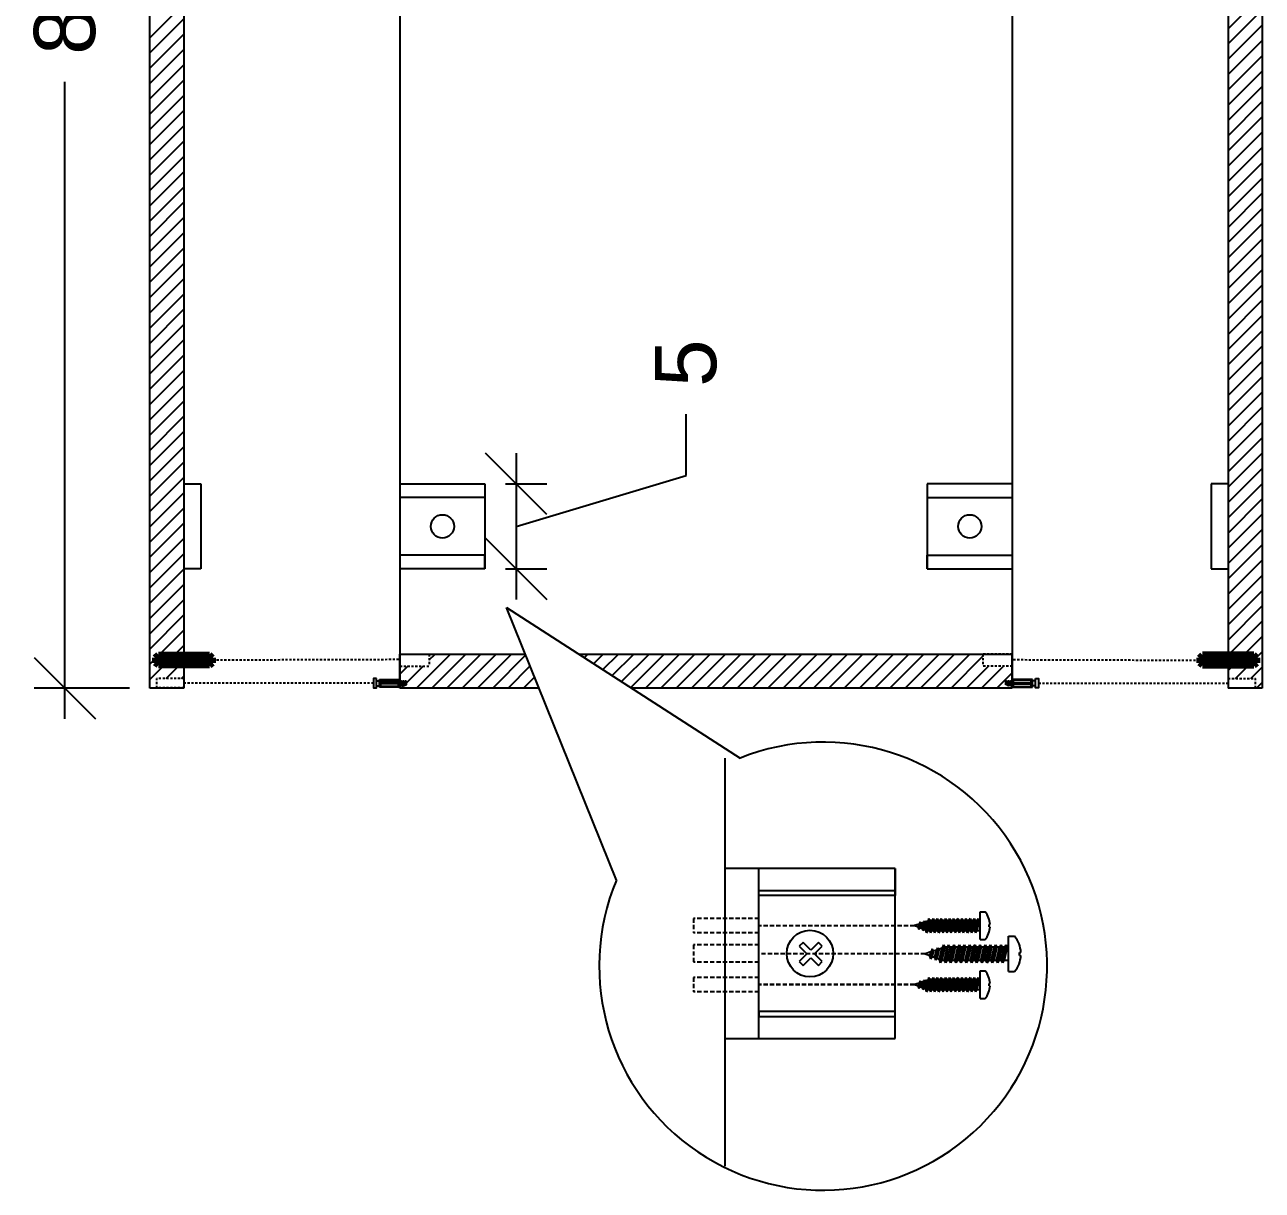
# Model space of a CAD drawing. Header units: millimetres. Extents: x 119 to 532, y 2363 to 2647.
# Drawn here: x 321.3 to 394, y 2503.1 to 2571.6 of the extents above; entities that cross this region are included whole.
import ezdxf

# ---------------------------------------------------------------- set-up
doc = ezdxf.new("R2010")
doc.units = ezdxf.units.MM
doc.linetypes.add('HIDDEN', pattern=[0.375, 0.25, -0.125])
doc.linetypes.add('HIDDEN2', pattern=[0.1875, 0.125, -0.0625])
for name, color, linetype in [('ARREDI', 1, 'Continuous'), ('CAMPITURE', 4, 'Continuous'), ('DETTAGLI', 9, 'Continuous'), ('QUOTE', 3, 'Continuous'), ('TRATTEGGIO', 5, 'HIDDEN'), ('VITI E CERNIERE', 8, 'Continuous')]:
    doc.layers.add(name, color=color, linetype=linetype)
doc.styles.add('ARIAL', font='arial.ttf')
doc.dimstyles.new('TICK_36', dxfattribs={"dimtxt": 3.6, "dimasz": 3.6, "dimexe": 1.8, "dimexo": 1.2, "dimgap": 1.8, "dimtad": 0, "dimdec": 0, "dimzin": 0, "dimdsep": 46, "dimtxsty": 'ARIAL', "dimblk": 'OBLIQUE', "dimcen": 1.8, "dimdle": 1.8, "dimclrd": 256, "dimclrt": 256, "dimadec": 0, "dimazin": 0, "dimtfac": 1, "dimtdec": 0, "dimtmove": 1, "dimatfit": 3, "dimldrblk": 'OPEN90', "dimfxl": 1, "dimtfill": 1, "dimtolj": 1, "dimtzin": 0, "dimarcsym": 0})

# ---------------------------------------------------------------- blocks, each defined once
blk = doc.blocks.new('_Oblique')
at = {"color": 0, "linetype": 'ByBlock', "lineweight": -2}
blk.add_line((-0.5, -0.5), (0.5, 0.5), dxfattribs=at)
blk = doc.blocks.new('*D17')
at = {"layer": 'Defpoints', "color": 0, "transparency": 16777216}
for p in [(348.337, 2544.605), (348.337, 2539.605), (350.166, 2539.605)]:
    blk.add_point(p, dxfattribs=at)
at = {"layer": 'QUOTE', "lineweight": -2, "transparency": 16777216}
for p, q in [((360.158, 2545.103), (360.158, 2548.703)), ((350.166, 2546.405), (350.166, 2537.805)), ((350.166, 2542.105), (360.158, 2545.103))]:
    blk.add_line(p, q, dxfattribs=at)
at = {"layer": 'QUOTE', "color": 0, "lineweight": -2, "transparency": 16777216}
for p, q in [((349.537, 2544.605), (351.966, 2544.605)), ((349.537, 2539.605), (351.966, 2539.605))]:
    blk.add_line(p, q, dxfattribs=at)
at = {"layer": 'QUOTE', "lineweight": -2, "transparency": 16777216, "xscale": 3.6, "yscale": 3.6, "zscale": 3.6}
for p, rotation in [((350.166, 2544.605), 90), ((350.166, 2539.605), 270)]:
    blk.add_blockref('_Oblique', p, dxfattribs=dict(at, rotation=rotation))
at = {"layer": 'QUOTE', "transparency": 16777216, "insert": (360.158, 2551.696), "char_height": 3.6, "attachment_point": 5, "rotation": 90, "style": 'ARIAL', "bg_fill": 3, "box_fill_scale": 1.1, "bg_fill_color": 256, "bg_fill_true_color": 13158600, "bg_fill_transparency": 0}
blk.add_mtext('\\A1;5', dxfattribs=at)
blk = doc.blocks.new('_Open90')
at = {"color": 0, "linetype": 'ByBlock', "lineweight": -2}
for p, q in [((-0.5, 0.5), (0, 0)), ((0, 0), (-1, 0)), ((0, 0), (-0.5, -0.5))]:
    blk.add_line(p, q, dxfattribs=at)
blk = doc.blocks.new('*D18')
at = {"layer": 'Defpoints', "color": 0, "transparency": 16777216}
for p in [(328.642, 2612.605), (323.646, 2532.605), (328.642, 2532.605)]:
    blk.add_point(p, dxfattribs=at)
at = {"layer": 'QUOTE', "lineweight": -2, "transparency": 16777216}
for p, q in [((323.646, 2614.405), (323.646, 2576.98)), ((323.646, 2530.805), (323.646, 2568.23))]:
    blk.add_line(p, q, dxfattribs=at)
at = {"layer": 'QUOTE', "color": 0, "lineweight": -2, "transparency": 16777216}
for p, q in [((327.442, 2612.605), (321.846, 2612.605)), ((327.442, 2532.605), (321.846, 2532.605))]:
    blk.add_line(p, q, dxfattribs=at)
at = {"layer": 'QUOTE', "lineweight": -2, "transparency": 16777216, "xscale": 3.6, "yscale": 3.6, "zscale": 3.6}
for p, rotation in [((323.646, 2612.605), 90), ((323.646, 2532.605), 270)]:
    blk.add_blockref('_Oblique', p, dxfattribs=dict(at, rotation=rotation))
at = {"layer": 'QUOTE', "transparency": 16777216, "insert": (323.646, 2572.605), "char_height": 3.6, "attachment_point": 5, "rotation": 90, "style": 'ARIAL', "bg_fill": 3, "box_fill_scale": 1.1, "bg_fill_color": 256, "bg_fill_true_color": 13158600, "bg_fill_transparency": 0}
blk.add_mtext('\\A1;80', dxfattribs=at)
blk = doc.blocks.new('vitetassello')
at = {"layer": 'VITI E CERNIERE'}
for p, q in [((-0.13, 0.382), (-0.13, 1.582)), ((-0.13, 1.582), (-0.056, 1.582)), ((-0.13, 1.502), (0.312, 1.502)), ((-0.091, 0.462), (-0.091, 1.502)), ((-0.056, 1.758), (-0.056, 1.582)), ((-0.056, 1.582), (0.227, 1.582)), ((0.058, 0.462), (0.058, 1.502)), ((0.128, 0.462), (0.128, 1.502)), ((0.227, 1.582), (0.239, 1.582)), ((0.239, 1.758), (0.239, 1.582)), ((0.239, 1.582), (0.312, 1.582)), ((0.27, 1.502), (0.27, 0.462)), ((0.312, 1.582), (0.312, 0.382)), ((0.312, 1.502), (0.312, 1.502)), ((-0.13, 0.462), (0.312, 0.462)), ((0.312, 0.382), (-0.13, 0.382)), ((0, 0.348), (0, 0.271)), ((0, 0.212), (0, 0.136)), ((0, 0.077), (0, 0)), ((0.093, 0.462), (0.058, 0.462)), ((0.076, 0.462), (0.111, 0.462)), ((0.093, 0.462), (0.128, 0.462)), ((0.186, 0.382), (0.186, 0.357)), ((0.186, 0.298), (0.186, 0.221)), ((0.186, 0.162), (0.186, 0.086)), ((0.186, 0), (0.186, 0.027)), ((0, 0), (0.186, 0))]:
    blk.add_line(p, q, dxfattribs=at)
blk.add_lwpolyline([(0.364, 1.758), (0.364, 1.935), (-0.181, 1.935), (-0.181, 1.758)], close=True, dxfattribs=at)
for points in [[(-0.057, 0.271), (0, 0.212), (0.186, 0.162), (0.243, 0.162), (-0.057, 0.271), (0, 0.271), (0.186, 0.221), (0.243, 0.162)], [(-0.057, 0.136), (0, 0.077), (0.186, 0.027), (0.243, 0.027), (-0.057, 0.136), (0, 0.136), (0.186, 0.086), (0.243, 0.027)], [(-0.033, 0.382), (0, 0.348), (0.186, 0.298), (0.243, 0.298), (0.012, 0.382)], [(0.093, 0.382), (0.186, 0.357), (0.243, 0.298)]]:
    blk.add_lwpolyline(points, dxfattribs=at)
blk = doc.blocks.new('tassello')
at = {"layer": 'VITI E CERNIERE', "linetype": 'ByBlock', "lineweight": 100}
for p, q in [((0, 0.513), (0.209, 0.7)), ((0, 0.513), (0, 0.175)), ((0.209, 0), (0, 0.175)), ((0.209, 0.7), (3.709, 0.7)), ((0.209, 0.7), (0.209, 0)), ((0.209, 0.7), (0.209, 0.525)), ((0.209, 0.525), (0.745, 0.525)), ((0.209, 0.35), (0.902, 0.35)), ((0.902, 0.175), (0.209, 0.175)), ((0.745, 0.525), (3.709, 0.525)), ((0.902, 0.35), (0.902, 0.35)), ((0.902, 0.35), (3.709, 0.35)), ((0.902, 0.175), (3.709, 0.175)), ((3.918, 0.513), (3.709, 0.7)), ((3.709, 0.7), (3.709, 0)), ((3.709, 0), (3.918, 0.175)), ((3.918, 0.513), (3.918, 0.175)), ((3.709, 0), (0.209, 0))]:
    blk.add_line(p, q, dxfattribs=at)

msp = doc.modelspace()

# ---------------------------------------------------------------- linework, layer by layer
for p, q in [((377.447, 2519.464), (377.739, 2519.464)), ((377.447, 2517.824), (377.447, 2519.464)), ((373.86, 2518.737), (373.591, 2518.647)), ((373.818, 2518.551), (373.591, 2518.641)), ((373.815, 2518.535), (373.863, 2518.753)), ((373.857, 2518.412), (373.921, 2518.876)), ((373.921, 2518.876), (373.863, 2518.753)), ((373.971, 2518.789), (373.906, 2518.499)), ((373.921, 2518.876), (373.971, 2518.789)), ((374.119, 2518.824), (373.968, 2518.773)), ((374.037, 2518.508), (374.098, 2518.78)), ((374.09, 2518.354), (374.171, 2518.933)), ((374.171, 2518.933), (374.098, 2518.78)), ((374.233, 2518.825), (374.152, 2518.462)), ((374.171, 2518.933), (374.233, 2518.825)), ((374.368, 2518.907), (374.215, 2518.856)), ((374.25, 2518.38), (374.368, 2518.907)), ((374.302, 2518.227), (374.44, 2519.061)), ((374.503, 2518.953), (374.365, 2518.335)), ((374.44, 2519.061), (374.368, 2518.907)), ((374.44, 2519.061), (374.503, 2518.953)), ((374.481, 2518.335), (374.619, 2518.953)), ((374.619, 2518.953), (374.503, 2518.953)), ((374.544, 2518.227), (374.681, 2519.061)), ((374.744, 2518.953), (374.606, 2518.335)), ((374.681, 2519.061), (374.619, 2518.953)), ((374.681, 2519.061), (374.744, 2518.953)), ((374.722, 2518.335), (374.86, 2518.953)), ((374.86, 2518.953), (374.744, 2518.953)), ((374.785, 2518.227), (374.923, 2519.061)), ((374.985, 2518.953), (374.847, 2518.335)), ((374.923, 2519.061), (374.86, 2518.953)), ((374.923, 2519.061), (374.985, 2518.953)), ((374.964, 2518.335), (375.101, 2518.953)), ((375.101, 2518.953), (374.985, 2518.953)), ((375.026, 2518.227), (375.164, 2519.061)), ((375.226, 2518.953), (375.088, 2518.335)), ((375.164, 2519.061), (375.101, 2518.953)), ((375.164, 2519.061), (375.226, 2518.953)), ((375.205, 2518.335), (375.343, 2518.953)), ((375.343, 2518.953), (375.226, 2518.953)), ((375.267, 2518.227), (375.405, 2519.061)), ((375.467, 2518.953), (375.329, 2518.335)), ((375.405, 2519.061), (375.343, 2518.953)), ((375.405, 2519.061), (375.467, 2518.953)), ((375.446, 2518.335), (375.584, 2518.953)), ((375.584, 2518.953), (375.467, 2518.953)), ((375.508, 2518.227), (375.646, 2519.061)), ((375.708, 2518.953), (375.571, 2518.335)), ((375.646, 2519.061), (375.584, 2518.953)), ((375.646, 2519.061), (375.708, 2518.953)), ((375.687, 2518.335), (375.825, 2518.953)), ((375.825, 2518.953), (375.708, 2518.953)), ((375.749, 2518.227), (375.887, 2519.061)), ((375.95, 2518.953), (375.812, 2518.335)), ((375.887, 2519.061), (375.825, 2518.953)), ((375.887, 2519.061), (375.95, 2518.953)), ((375.928, 2518.335), (376.066, 2518.953)), ((376.066, 2518.953), (375.95, 2518.953)), ((375.991, 2518.227), (376.128, 2519.061)), ((376.191, 2518.953), (376.053, 2518.335)), ((376.128, 2519.061), (376.066, 2518.953)), ((376.128, 2519.061), (376.191, 2518.953)), ((376.169, 2518.335), (376.307, 2518.953)), ((376.307, 2518.953), (376.191, 2518.953)), ((376.232, 2518.227), (376.37, 2519.061)), ((376.432, 2518.953), (376.294, 2518.335)), ((376.37, 2519.061), (376.307, 2518.953)), ((376.37, 2519.061), (376.432, 2518.953)), ((376.411, 2518.335), (376.548, 2518.953)), ((376.548, 2518.953), (376.432, 2518.953)), ((376.473, 2518.227), (376.611, 2519.061)), ((376.673, 2518.953), (376.535, 2518.335)), ((376.611, 2519.061), (376.548, 2518.953)), ((376.611, 2519.061), (376.673, 2518.953)), ((376.652, 2518.335), (376.789, 2518.953)), ((376.789, 2518.953), (376.673, 2518.953)), ((376.714, 2518.227), (376.852, 2519.061)), ((376.914, 2518.953), (376.776, 2518.335)), ((376.852, 2519.061), (376.789, 2518.953)), ((376.852, 2519.061), (376.914, 2518.953)), ((376.893, 2518.335), (377.031, 2518.953)), ((377.031, 2518.953), (376.914, 2518.953)), ((376.955, 2518.227), (377.093, 2519.061)), ((377.155, 2518.953), (377.018, 2518.335)), ((377.093, 2519.061), (377.031, 2518.953)), ((377.093, 2519.061), (377.155, 2518.953)), ((377.134, 2518.335), (377.272, 2518.953)), ((377.272, 2518.953), (377.155, 2518.953)), ((377.196, 2518.227), (377.334, 2519.061)), ((377.397, 2518.953), (377.259, 2518.335)), ((377.334, 2519.061), (377.272, 2518.953)), ((377.334, 2519.061), (377.397, 2518.953)), ((377.447, 2518.953), (377.397, 2518.953)), ((377.972, 2518.709), (378.028, 2518.709)), ((377.972, 2518.578), (377.972, 2518.709)), ((377.972, 2518.578), (378.028, 2518.578)), ((373.857, 2518.412), (373.815, 2518.535)), ((373.857, 2518.412), (373.906, 2518.499)), ((374.054, 2518.458), (373.91, 2518.515)), ((374.09, 2518.354), (374.037, 2518.508)), ((374.054, 2518.458), (374.042, 2518.462)), ((374.09, 2518.354), (374.152, 2518.462)), ((374.25, 2518.38), (374.132, 2518.427)), ((374.302, 2518.227), (374.25, 2518.38)), ((374.302, 2518.227), (374.365, 2518.335)), ((374.481, 2518.335), (374.365, 2518.335)), ((374.544, 2518.227), (374.481, 2518.335)), ((374.544, 2518.227), (374.606, 2518.335)), ((374.722, 2518.335), (374.606, 2518.335)), ((374.785, 2518.227), (374.722, 2518.335)), ((374.785, 2518.227), (374.847, 2518.335)), ((374.964, 2518.335), (374.847, 2518.335)), ((375.026, 2518.227), (374.964, 2518.335)), ((375.026, 2518.227), (375.088, 2518.335)), ((375.205, 2518.335), (375.088, 2518.335)), ((375.267, 2518.227), (375.205, 2518.335)), ((375.267, 2518.227), (375.329, 2518.335)), ((375.446, 2518.335), (375.329, 2518.335)), ((375.508, 2518.227), (375.446, 2518.335)), ((375.508, 2518.227), (375.571, 2518.335)), ((375.687, 2518.335), (375.571, 2518.335)), ((375.749, 2518.227), (375.687, 2518.335)), ((375.749, 2518.227), (375.812, 2518.335)), ((375.928, 2518.335), (375.812, 2518.335)), ((375.991, 2518.227), (375.928, 2518.335)), ((375.991, 2518.227), (376.053, 2518.335)), ((376.169, 2518.335), (376.053, 2518.335)), ((376.232, 2518.227), (376.169, 2518.335)), ((376.232, 2518.227), (376.294, 2518.335)), ((376.411, 2518.335), (376.294, 2518.335)), ((376.473, 2518.227), (376.411, 2518.335)), ((376.473, 2518.227), (376.535, 2518.335)), ((376.652, 2518.335), (376.535, 2518.335)), ((376.714, 2518.227), (376.652, 2518.335)), ((376.714, 2518.227), (376.776, 2518.335)), ((376.893, 2518.335), (376.776, 2518.335)), ((376.955, 2518.227), (376.893, 2518.335)), ((376.955, 2518.227), (377.018, 2518.335)), ((377.134, 2518.335), (377.018, 2518.335)), ((377.196, 2518.227), (377.134, 2518.335)), ((377.196, 2518.227), (377.259, 2518.335)), ((377.447, 2518.335), (377.259, 2518.335)), ((377.447, 2517.824), (377.739, 2517.824)), ((379.105, 2518.022), (379.475, 2518.022)), ((379.105, 2515.942), (379.105, 2518.022)), ((374.555, 2517.101), (374.214, 2516.987)), ((374.497, 2516.844), (374.559, 2517.121)), ((374.551, 2516.688), (374.633, 2517.276)), ((374.633, 2517.276), (374.559, 2517.121)), ((374.696, 2517.167), (374.614, 2516.798)), ((374.633, 2517.276), (374.696, 2517.167)), ((374.883, 2517.211), (374.692, 2517.147)), ((374.78, 2516.809), (374.857, 2517.155)), ((374.846, 2516.615), (374.949, 2517.35)), ((374.949, 2517.35), (374.857, 2517.155)), ((375.028, 2517.213), (374.925, 2516.752)), ((374.949, 2517.35), (375.028, 2517.213)), ((375.199, 2517.317), (375.006, 2517.252)), ((375.05, 2516.648), (375.199, 2517.317)), ((375.116, 2516.454), (375.291, 2517.511)), ((375.37, 2517.374), (375.195, 2516.591)), ((375.291, 2517.511), (375.199, 2517.317)), ((375.291, 2517.511), (375.37, 2517.374)), ((375.343, 2516.591), (375.518, 2517.374)), ((375.518, 2517.374), (375.37, 2517.374)), ((375.422, 2516.454), (375.597, 2517.511)), ((375.676, 2517.374), (375.501, 2516.591)), ((375.597, 2517.511), (375.518, 2517.374)), ((375.597, 2517.511), (375.676, 2517.374)), ((375.649, 2516.591), (375.824, 2517.374)), ((375.824, 2517.374), (375.676, 2517.374)), ((375.728, 2516.454), (375.903, 2517.511)), ((375.982, 2517.374), (375.807, 2516.591)), ((375.903, 2517.511), (375.824, 2517.374)), ((375.903, 2517.511), (375.982, 2517.374)), ((375.955, 2516.591), (376.13, 2517.374)), ((376.13, 2517.374), (375.982, 2517.374)), ((376.034, 2516.454), (376.209, 2517.511)), ((376.288, 2517.374), (376.113, 2516.591)), ((376.209, 2517.511), (376.13, 2517.374)), ((376.209, 2517.511), (376.288, 2517.374)), ((376.261, 2516.591), (376.435, 2517.374)), ((376.435, 2517.374), (376.288, 2517.374)), ((376.34, 2516.454), (376.515, 2517.511)), ((376.594, 2517.374), (376.419, 2516.591)), ((376.515, 2517.511), (376.435, 2517.374)), ((376.515, 2517.511), (376.594, 2517.374)), ((376.567, 2516.591), (376.741, 2517.374)), ((376.741, 2517.374), (376.594, 2517.374)), ((376.646, 2516.454), (376.821, 2517.511)), ((376.9, 2517.374), (376.725, 2516.591)), ((376.821, 2517.511), (376.741, 2517.374)), ((376.821, 2517.511), (376.9, 2517.374)), ((376.873, 2516.591), (377.047, 2517.374)), ((377.047, 2517.374), (376.9, 2517.374)), ((376.952, 2516.454), (377.126, 2517.511)), ((377.206, 2517.374), (377.031, 2516.591)), ((377.126, 2517.511), (377.047, 2517.374)), ((377.126, 2517.511), (377.206, 2517.374)), ((377.178, 2516.591), (377.353, 2517.374)), ((377.353, 2517.374), (377.206, 2517.374)), ((377.258, 2516.454), (377.432, 2517.511)), ((377.512, 2517.374), (377.337, 2516.591)), ((377.432, 2517.511), (377.353, 2517.374)), ((377.432, 2517.511), (377.512, 2517.374)), ((377.484, 2516.591), (377.659, 2517.374)), ((377.659, 2517.374), (377.512, 2517.374)), ((377.563, 2516.454), (377.738, 2517.511)), ((377.817, 2517.374), (377.643, 2516.591)), ((377.738, 2517.511), (377.659, 2517.374)), ((377.738, 2517.511), (377.817, 2517.374)), ((377.79, 2516.591), (377.965, 2517.374)), ((377.965, 2517.374), (377.817, 2517.374)), ((377.869, 2516.454), (378.044, 2517.511)), ((378.123, 2517.374), (377.949, 2516.591)), ((378.044, 2517.511), (377.965, 2517.374)), ((378.044, 2517.511), (378.123, 2517.374)), ((378.096, 2516.591), (378.271, 2517.374)), ((378.271, 2517.374), (378.123, 2517.374)), ((378.175, 2516.454), (378.35, 2517.511)), ((378.429, 2517.374), (378.254, 2516.591)), ((378.35, 2517.511), (378.271, 2517.374)), ((378.35, 2517.511), (378.429, 2517.374)), ((378.402, 2516.591), (378.577, 2517.374)), ((378.577, 2517.374), (378.429, 2517.374)), ((378.481, 2516.454), (378.656, 2517.511)), ((378.735, 2517.374), (378.56, 2516.591)), ((378.656, 2517.511), (378.577, 2517.374)), ((378.656, 2517.511), (378.735, 2517.374)), ((378.708, 2516.591), (378.883, 2517.374)), ((378.883, 2517.374), (378.735, 2517.374)), ((378.787, 2516.454), (378.962, 2517.511)), ((379.041, 2517.374), (378.866, 2516.591)), ((378.962, 2517.511), (378.883, 2517.374)), ((378.962, 2517.511), (379.041, 2517.374)), ((379.105, 2517.374), (379.041, 2517.374)), ((374.502, 2516.864), (374.213, 2516.978)), ((374.551, 2516.688), (374.497, 2516.844)), ((374.551, 2516.688), (374.614, 2516.798)), ((374.801, 2516.746), (374.618, 2516.818)), ((374.846, 2516.615), (374.78, 2516.809)), ((374.801, 2516.746), (374.786, 2516.752)), ((374.846, 2516.615), (374.925, 2516.752)), ((375.05, 2516.648), (374.9, 2516.707)), ((375.116, 2516.454), (375.05, 2516.648)), ((375.116, 2516.454), (375.195, 2516.591)), ((375.343, 2516.591), (375.195, 2516.591)), ((375.422, 2516.454), (375.343, 2516.591)), ((375.422, 2516.454), (375.501, 2516.591)), ((375.649, 2516.591), (375.501, 2516.591)), ((375.728, 2516.454), (375.649, 2516.591)), ((375.728, 2516.454), (375.807, 2516.591)), ((375.955, 2516.591), (375.807, 2516.591)), ((376.034, 2516.454), (375.955, 2516.591)), ((376.034, 2516.454), (376.113, 2516.591)), ((376.261, 2516.591), (376.113, 2516.591)), ((376.34, 2516.454), (376.261, 2516.591)), ((376.34, 2516.454), (376.419, 2516.591)), ((376.567, 2516.591), (376.419, 2516.591)), ((376.646, 2516.454), (376.567, 2516.591)), ((376.646, 2516.454), (376.725, 2516.591)), ((376.873, 2516.591), (376.725, 2516.591)), ((376.952, 2516.454), (376.873, 2516.591)), ((376.952, 2516.454), (377.031, 2516.591)), ((377.178, 2516.591), (377.031, 2516.591)), ((377.258, 2516.454), (377.178, 2516.591)), ((377.258, 2516.454), (377.337, 2516.591)), ((377.484, 2516.591), (377.337, 2516.591)), ((377.563, 2516.454), (377.484, 2516.591)), ((377.563, 2516.454), (377.643, 2516.591)), ((377.79, 2516.591), (377.643, 2516.591)), ((377.869, 2516.454), (377.79, 2516.591)), ((377.869, 2516.454), (377.949, 2516.591)), ((378.096, 2516.591), (377.949, 2516.591)), ((378.175, 2516.454), (378.096, 2516.591)), ((378.175, 2516.454), (378.254, 2516.591)), ((378.402, 2516.591), (378.254, 2516.591)), ((378.481, 2516.454), (378.402, 2516.591)), ((378.481, 2516.454), (378.56, 2516.591)), ((378.708, 2516.591), (378.56, 2516.591)), ((378.787, 2516.454), (378.708, 2516.591)), ((378.787, 2516.454), (378.866, 2516.591)), ((379.105, 2516.591), (378.866, 2516.591)), ((379.771, 2517.066), (379.842, 2517.066)), ((379.771, 2516.899), (379.771, 2517.066)), ((379.771, 2516.899), (379.842, 2516.899)), ((377.447, 2515.999), (377.739, 2515.999)), ((377.447, 2514.359), (377.447, 2515.999)), ((379.105, 2515.942), (379.475, 2515.942)), ((373.86, 2515.273), (373.591, 2515.183)), ((373.818, 2515.086), (373.591, 2515.176)), ((373.815, 2515.07), (373.863, 2515.288)), ((373.857, 2514.948), (373.815, 2515.07)), ((373.857, 2514.948), (373.921, 2515.411)), ((373.857, 2514.948), (373.906, 2515.034)), ((373.921, 2515.411), (373.863, 2515.288)), ((373.971, 2515.324), (373.906, 2515.034)), ((374.054, 2514.993), (373.91, 2515.05)), ((373.921, 2515.411), (373.971, 2515.324)), ((374.119, 2515.359), (373.968, 2515.309)), ((374.037, 2515.043), (374.098, 2515.316)), ((374.09, 2514.89), (374.037, 2515.043)), ((374.054, 2514.993), (374.042, 2514.998)), ((374.09, 2514.89), (374.171, 2515.469)), ((374.09, 2514.89), (374.152, 2514.998)), ((374.171, 2515.469), (374.098, 2515.316)), ((374.25, 2514.916), (374.132, 2514.963)), ((374.233, 2515.361), (374.152, 2514.998)), ((374.171, 2515.469), (374.233, 2515.361)), ((374.368, 2515.443), (374.215, 2515.392)), ((374.25, 2514.916), (374.368, 2515.443)), ((374.302, 2514.762), (374.25, 2514.916)), ((374.302, 2514.762), (374.44, 2515.596)), ((374.503, 2515.488), (374.365, 2514.871)), ((374.44, 2515.596), (374.368, 2515.443)), ((374.44, 2515.596), (374.503, 2515.488)), ((374.481, 2514.871), (374.619, 2515.488)), ((374.619, 2515.488), (374.503, 2515.488)), ((374.544, 2514.762), (374.681, 2515.596)), ((374.744, 2515.488), (374.606, 2514.871)), ((374.681, 2515.596), (374.619, 2515.488)), ((374.681, 2515.596), (374.744, 2515.488)), ((374.722, 2514.871), (374.86, 2515.488)), ((374.86, 2515.488), (374.744, 2515.488)), ((374.785, 2514.762), (374.923, 2515.596)), ((374.985, 2515.488), (374.847, 2514.871)), ((374.923, 2515.596), (374.86, 2515.488)), ((374.923, 2515.596), (374.985, 2515.488)), ((374.964, 2514.871), (375.101, 2515.488)), ((375.101, 2515.488), (374.985, 2515.488)), ((375.026, 2514.762), (375.164, 2515.596)), ((375.226, 2515.488), (375.088, 2514.871)), ((375.164, 2515.596), (375.101, 2515.488)), ((375.164, 2515.596), (375.226, 2515.488)), ((375.205, 2514.871), (375.343, 2515.488)), ((375.343, 2515.488), (375.226, 2515.488)), ((375.267, 2514.762), (375.405, 2515.596)), ((375.467, 2515.488), (375.329, 2514.871)), ((375.405, 2515.596), (375.343, 2515.488)), ((375.405, 2515.596), (375.467, 2515.488)), ((375.446, 2514.871), (375.584, 2515.488)), ((375.584, 2515.488), (375.467, 2515.488)), ((375.508, 2514.762), (375.646, 2515.596)), ((375.708, 2515.488), (375.571, 2514.871)), ((375.646, 2515.596), (375.584, 2515.488)), ((375.646, 2515.596), (375.708, 2515.488)), ((375.687, 2514.871), (375.825, 2515.488)), ((375.825, 2515.488), (375.708, 2515.488)), ((375.749, 2514.762), (375.887, 2515.596)), ((375.95, 2515.488), (375.812, 2514.871)), ((375.887, 2515.596), (375.825, 2515.488)), ((375.887, 2515.596), (375.95, 2515.488)), ((375.928, 2514.871), (376.066, 2515.488)), ((376.066, 2515.488), (375.95, 2515.488)), ((375.991, 2514.762), (376.128, 2515.596)), ((376.191, 2515.488), (376.053, 2514.871)), ((376.128, 2515.596), (376.066, 2515.488)), ((376.128, 2515.596), (376.191, 2515.488)), ((376.169, 2514.871), (376.307, 2515.488)), ((376.307, 2515.488), (376.191, 2515.488)), ((376.232, 2514.762), (376.37, 2515.596)), ((376.432, 2515.488), (376.294, 2514.871)), ((376.37, 2515.596), (376.307, 2515.488)), ((376.37, 2515.596), (376.432, 2515.488)), ((376.411, 2514.871), (376.548, 2515.488)), ((376.548, 2515.488), (376.432, 2515.488)), ((376.473, 2514.762), (376.611, 2515.596)), ((376.673, 2515.488), (376.535, 2514.871)), ((376.611, 2515.596), (376.548, 2515.488)), ((376.611, 2515.596), (376.673, 2515.488)), ((376.652, 2514.871), (376.789, 2515.488)), ((376.789, 2515.488), (376.673, 2515.488)), ((376.714, 2514.762), (376.852, 2515.596)), ((376.914, 2515.488), (376.776, 2514.871)), ((376.852, 2515.596), (376.789, 2515.488)), ((376.852, 2515.596), (376.914, 2515.488)), ((376.893, 2514.871), (377.031, 2515.488)), ((377.031, 2515.488), (376.914, 2515.488)), ((376.955, 2514.762), (377.093, 2515.596)), ((377.155, 2515.488), (377.018, 2514.871)), ((377.093, 2515.596), (377.031, 2515.488)), ((377.093, 2515.596), (377.155, 2515.488)), ((377.134, 2514.871), (377.272, 2515.488)), ((377.272, 2515.488), (377.155, 2515.488)), ((377.196, 2514.762), (377.334, 2515.596)), ((377.397, 2515.488), (377.259, 2514.871)), ((377.334, 2515.596), (377.272, 2515.488)), ((377.334, 2515.596), (377.397, 2515.488)), ((377.447, 2515.488), (377.397, 2515.488)), ((377.972, 2515.245), (378.028, 2515.245)), ((377.972, 2515.114), (377.972, 2515.245)), ((377.972, 2515.114), (378.028, 2515.114)), ((374.302, 2514.762), (374.365, 2514.871)), ((374.481, 2514.871), (374.365, 2514.871)), ((374.544, 2514.762), (374.481, 2514.871)), ((374.544, 2514.762), (374.606, 2514.871)), ((374.722, 2514.871), (374.606, 2514.871)), ((374.785, 2514.762), (374.722, 2514.871)), ((374.785, 2514.762), (374.847, 2514.871)), ((374.964, 2514.871), (374.847, 2514.871)), ((375.026, 2514.762), (374.964, 2514.871)), ((375.026, 2514.762), (375.088, 2514.871)), ((375.205, 2514.871), (375.088, 2514.871)), ((375.267, 2514.762), (375.205, 2514.871)), ((375.267, 2514.762), (375.329, 2514.871)), ((375.446, 2514.871), (375.329, 2514.871)), ((375.508, 2514.762), (375.446, 2514.871)), ((375.508, 2514.762), (375.571, 2514.871)), ((375.687, 2514.871), (375.571, 2514.871)), ((375.749, 2514.762), (375.687, 2514.871)), ((375.749, 2514.762), (375.812, 2514.871)), ((375.928, 2514.871), (375.812, 2514.871)), ((375.991, 2514.762), (375.928, 2514.871)), ((375.991, 2514.762), (376.053, 2514.871)), ((376.169, 2514.871), (376.053, 2514.871)), ((376.232, 2514.762), (376.169, 2514.871)), ((376.232, 2514.762), (376.294, 2514.871)), ((376.411, 2514.871), (376.294, 2514.871)), ((376.473, 2514.762), (376.411, 2514.871)), ((376.473, 2514.762), (376.535, 2514.871)), ((376.652, 2514.871), (376.535, 2514.871)), ((376.714, 2514.762), (376.652, 2514.871)), ((376.714, 2514.762), (376.776, 2514.871)), ((376.893, 2514.871), (376.776, 2514.871)), ((376.955, 2514.762), (376.893, 2514.871)), ((376.955, 2514.762), (377.018, 2514.871)), ((377.134, 2514.871), (377.018, 2514.871)), ((377.196, 2514.762), (377.134, 2514.871)), ((377.196, 2514.762), (377.259, 2514.871)), ((377.447, 2514.871), (377.259, 2514.871)), ((377.447, 2514.359), (377.739, 2514.359))]:
    msp.add_line(p, q)
for centre, radius, start, end in [((376.73, 2518.644), 1.3, 2.89325, 39.11965), ((373.592, 2518.644), 0.00347, 108.52027, 248.46364), ((376.73, 2518.644), 1.3, 320.88035, 357.10675), ((378.196, 2516.982), 1.649, 2.89325, 39.11965), ((374.215, 2516.982), 0.00441, 108.52027, 248.46364), ((378.196, 2516.982), 1.649, 320.88035, 357.10675), ((376.73, 2515.179), 1.3, 2.89325, 39.11965), ((373.592, 2515.179), 0.00347, 108.52027, 248.46364), ((376.73, 2515.179), 1.3, 320.88035, 357.10675)]:
    msp.add_arc(centre, radius, start, end)
at = {"layer": 'ARREDI'}
for p, q in [((328.642, 2532.605), (328.642, 2612.605)), ((330.642, 2612.605), (330.642, 2532.605)), ((392.032, 2612.605), (392.032, 2532.605)), ((394.032, 2612.605), (394.032, 2532.605)), ((343.337, 2610.605), (343.337, 2534.605)), ((379.337, 2610.605), (379.337, 2534.605)), ((343.337, 2532.605), (343.337, 2534.605)), ((343.337, 2534.605), (350.723, 2534.605)), ((343.337, 2534.605), (343.337, 2534.293)), ((353.859, 2534.605), (379.337, 2534.605)), ((379.337, 2534.605), (379.337, 2532.605)), ((379.337, 2532.605), (379.337, 2534.605)), ((343.337, 2534.293), (343.337, 2532.918)), ((379.337, 2534.293), (379.337, 2532.918)), ((379.337, 2534.293), (379.337, 2532.918)), ((330.642, 2532.605), (328.642, 2532.605)), ((351.529, 2532.605), (343.337, 2532.605)), ((379.337, 2532.605), (356.961, 2532.605)), ((394.032, 2532.605), (392.032, 2532.605)), ((362.445, 2528.491), (362.445, 2504.509))]:
    msp.add_line(p, q, dxfattribs=at)
at = {"layer": 'CAMPITURE', "linetype": 'Continuous'}
for p, q in [((392.032, 2570.45), (394.032, 2572.45)), ((328.642, 2569.922), (330.642, 2571.922)), ((392.032, 2571.348), (392.894, 2572.21)), ((328.642, 2569.024), (330.642, 2571.024)), ((392.032, 2569.552), (394.032, 2571.552)), ((392.032, 2568.654), (394.032, 2570.654)), ((328.642, 2568.126), (330.642, 2570.126)), ((392.032, 2567.756), (394.032, 2569.756)), ((328.642, 2567.228), (330.642, 2569.228)), ((392.032, 2566.858), (394.032, 2568.858)), ((328.642, 2566.33), (330.642, 2568.33)), ((328.642, 2565.432), (330.642, 2567.432)), ((392.032, 2565.96), (394.032, 2567.96)), ((392.032, 2565.062), (394.032, 2567.062)), ((328.642, 2564.534), (330.642, 2566.534)), ((392.032, 2564.164), (394.032, 2566.164)), ((328.642, 2563.636), (330.642, 2565.636)), ((392.032, 2563.266), (394.032, 2565.266)), ((328.642, 2561.84), (330.642, 2563.84)), ((392.032, 2562.368), (394.032, 2564.368)), ((328.642, 2560.942), (330.642, 2562.942)), ((392.032, 2561.47), (394.032, 2563.47)), ((392.032, 2560.572), (394.032, 2562.572)), ((328.642, 2560.044), (330.642, 2562.044)), ((392.032, 2559.674), (394.032, 2561.674)), ((328.642, 2559.146), (330.642, 2561.146)), ((392.032, 2558.776), (394.032, 2560.776)), ((328.642, 2558.248), (330.642, 2560.248)), ((392.032, 2557.878), (394.032, 2559.878)), ((392.032, 2556.98), (394.032, 2558.98)), ((328.642, 2556.452), (330.642, 2558.452)), ((392.032, 2556.082), (394.032, 2558.082)), ((392.032, 2555.184), (394.032, 2557.184)), ((328.642, 2553.758), (330.642, 2555.758)), ((392.032, 2554.286), (394.032, 2556.286)), ((392.032, 2553.388), (394.032, 2555.388)), ((328.642, 2552.86), (330.642, 2554.86)), ((392.032, 2552.49), (394.032, 2554.49)), ((328.642, 2551.962), (330.642, 2553.962)), ((392.032, 2551.592), (394.032, 2553.592)), ((328.642, 2551.064), (330.642, 2553.064)), ((392.032, 2550.694), (394.032, 2552.694)), ((392.032, 2549.796), (394.032, 2551.796)), ((328.642, 2549.268), (330.642, 2551.268)), ((392.032, 2548.898), (394.032, 2550.898)), ((328.642, 2548.37), (330.642, 2550.37)), ((392.032, 2548), (394.032, 2550)), ((328.642, 2547.471), (330.642, 2549.471)), ((328.642, 2546.573), (330.642, 2548.573)), ((392.032, 2547.102), (394.032, 2549.102)), ((328.642, 2545.675), (330.642, 2547.675)), ((392.032, 2546.204), (394.032, 2548.204)), ((392.032, 2545.306), (394.032, 2547.306)), ((328.642, 2544.777), (330.642, 2546.777)), ((392.032, 2544.408), (394.032, 2546.408)), ((328.642, 2543.879), (330.642, 2545.879)), ((392.032, 2543.51), (394.032, 2545.51)), ((328.642, 2542.083), (330.642, 2544.083)), ((392.032, 2542.612), (394.032, 2544.612)), ((392.032, 2541.714), (394.032, 2543.714)), ((328.642, 2541.185), (330.642, 2543.185)), ((392.032, 2540.816), (394.032, 2542.816)), ((328.642, 2540.287), (330.642, 2542.287)), ((392.032, 2539.918), (394.032, 2541.918)), ((328.642, 2539.389), (330.642, 2541.389)), ((328.642, 2538.491), (330.642, 2540.491)), ((392.032, 2539.019), (394.032, 2541.019)), ((392.032, 2538.121), (394.032, 2540.121)), ((328.642, 2537.593), (330.642, 2539.593)), ((392.032, 2537.223), (394.032, 2539.223)), ((328.642, 2536.695), (330.642, 2538.695)), ((392.032, 2536.325), (394.032, 2538.325)), ((328.642, 2535.797), (330.642, 2537.797)), ((328.642, 2534.899), (330.642, 2536.899)), ((392.032, 2535.427), (394.032, 2537.427)), ((392.05, 2534.548), (394.032, 2536.529)), ((329.188, 2534.548), (330.642, 2536.001)), ((392.948, 2534.548), (394.032, 2535.631)), ((330.086, 2534.548), (330.642, 2535.103)), ((344.308, 2532.605), (346.308, 2534.605)), ((345.064, 2534.259), (345.41, 2534.605)), ((345.206, 2532.605), (347.206, 2534.605)), ((346.104, 2532.605), (348.104, 2534.605)), ((347.002, 2532.605), (349.002, 2534.605)), ((347.9, 2532.605), (349.9, 2534.605)), ((354.182, 2534.397), (354.39, 2534.605)), ((354.728, 2534.045), (355.288, 2534.605)), ((355.274, 2533.693), (356.186, 2534.605)), ((355.82, 2533.341), (357.084, 2534.605)), ((356.366, 2532.989), (357.982, 2534.605)), ((356.912, 2532.636), (358.88, 2534.605)), ((357.779, 2532.605), (359.779, 2534.605)), ((358.677, 2532.605), (360.677, 2534.605)), ((359.575, 2532.605), (361.575, 2534.605)), ((360.473, 2532.605), (362.473, 2534.605)), ((361.371, 2532.605), (363.371, 2534.605)), ((362.269, 2532.605), (364.269, 2534.605)), ((363.167, 2532.605), (365.167, 2534.605)), ((364.065, 2532.605), (366.065, 2534.605)), ((364.963, 2532.605), (366.963, 2534.605)), ((365.861, 2532.605), (367.861, 2534.605)), ((366.759, 2532.605), (368.759, 2534.605)), ((367.657, 2532.605), (369.657, 2534.605)), ((368.555, 2532.605), (370.555, 2534.605)), ((369.453, 2532.605), (371.453, 2534.605)), ((370.351, 2532.605), (372.351, 2534.605)), ((371.249, 2532.605), (373.249, 2534.605)), ((372.147, 2532.605), (374.147, 2534.605)), ((373.045, 2532.605), (375.045, 2534.605)), ((373.943, 2532.605), (375.943, 2534.605)), ((374.841, 2532.605), (376.841, 2534.605)), ((393.698, 2534.4), (394.032, 2534.733)), ((328.642, 2534.001), (328.957, 2534.317)), ((328.642, 2533.103), (329.485, 2533.946)), ((329.597, 2533.16), (330.383, 2533.946)), ((343.337, 2533.43), (343.806, 2533.899)), ((343.718, 2532.913), (344.704, 2533.899)), ((348.798, 2532.605), (350.745, 2534.552)), ((349.696, 2532.605), (351.003, 2533.912)), ((375.739, 2532.605), (377.606, 2534.472)), ((376.637, 2532.605), (377.931, 2533.899)), ((377.535, 2532.605), (378.829, 2533.899)), ((392.032, 2533.631), (392.346, 2533.946)), ((392.459, 2533.16), (393.244, 2533.946)), ((393.357, 2533.16), (394.032, 2533.835)), ((330.495, 2533.16), (330.642, 2533.307)), ((350.594, 2532.605), (351.261, 2533.271)), ((378.433, 2532.605), (379.337, 2533.509)), ((343.41, 2532.605), (343.583, 2532.778)), ((351.492, 2532.605), (351.519, 2532.631)), ((379.331, 2532.605), (379.337, 2532.611)), ((393.7, 2532.605), (394.032, 2532.937))]:
    msp.add_line(p, q, dxfattribs=at)
at = {"layer": 'DETTAGLI'}
for p, q in [((349.613, 2537.344), (363.34, 2528.491)), ((356.067, 2521.326), (349.613, 2537.344))]:
    msp.add_line(p, q, dxfattribs=at)
msp.add_arc((368.22, 2516.264), 13.165, 157.38811, 111.75773, dxfattribs=at)
at = {"layer": 'TRATTEGGIO', "linetype": 'HIDDEN2'}
for p, q in [((343.337, 2534.588), (345.064, 2534.588)), ((345.064, 2534.588), (345.064, 2533.907)), ((379.333, 2534.588), (377.606, 2534.588)), ((377.606, 2534.588), (377.606, 2533.907)), ((343.264, 2534.276), (332.459, 2534.242)), ((343.337, 2533.899), (345.064, 2533.899)), ((379.333, 2533.899), (377.606, 2533.899)), ((379.406, 2534.276), (390.211, 2534.242)), ((330.642, 2533.16), (329.042, 2533.16)), ((329.042, 2532.616), (329.042, 2533.16)), ((392.028, 2533.16), (393.628, 2533.16)), ((393.628, 2532.616), (393.628, 2533.16)), ((330.642, 2532.616), (329.042, 2532.616)), ((341.784, 2532.888), (330.639, 2532.888)), ((380.886, 2532.888), (392.031, 2532.888)), ((392.028, 2532.616), (393.628, 2532.616))]:
    msp.add_line(p, q, dxfattribs=at)
at = {"layer": 'TRATTEGGIO'}
for p, q in [((360.588, 2519.061), (360.588, 2518.227)), ((364.445, 2519.061), (360.588, 2519.061)), ((364.445, 2519.061), (362.445, 2519.061)), ((373.589, 2518.644), (364.445, 2518.644)), ((364.445, 2518.644), (364.445, 2518.644)), ((364.445, 2518.227), (360.588, 2518.227)), ((364.445, 2517.511), (360.588, 2517.511)), ((360.588, 2517.511), (360.588, 2516.5)), ((364.445, 2516.493), (360.588, 2516.5)), ((374.214, 2516.987), (364.445, 2516.982)), ((364.447, 2515.599), (360.591, 2515.599)), ((360.591, 2515.599), (360.591, 2514.766)), ((364.447, 2515.599), (362.447, 2515.599)), ((373.591, 2515.176), (364.445, 2515.176)), ((373.591, 2515.183), (364.447, 2515.183)), ((364.447, 2514.766), (360.591, 2514.766))]:
    msp.add_line(p, q, dxfattribs=at)
at = {"layer": 'VITI E CERNIERE'}
for p, q in [((330.642, 2544.605), (331.642, 2544.605)), ((331.642, 2544.605), (331.642, 2539.605)), ((343.337, 2544.605), (348.337, 2544.605)), ((348.337, 2544.605), (348.337, 2539.605)), ((348.337, 2544.605), (348.337, 2543.805)), ((379.337, 2544.605), (374.337, 2544.605)), ((374.337, 2544.605), (374.337, 2539.605)), ((374.337, 2544.605), (374.337, 2543.805)), ((379.337, 2544.605), (378.337, 2544.605)), ((392.032, 2544.605), (391.032, 2544.605)), ((391.032, 2544.605), (391.032, 2539.605)), ((348.337, 2543.805), (343.337, 2543.805)), ((374.337, 2543.805), (379.337, 2543.805)), ((348.337, 2540.405), (343.337, 2540.405)), ((348.337, 2539.605), (348.337, 2540.405)), ((374.337, 2539.605), (374.337, 2540.405)), ((374.337, 2540.405), (379.337, 2540.405)), ((331.642, 2539.605), (330.642, 2539.605)), ((348.337, 2539.605), (343.337, 2539.605)), ((374.337, 2539.605), (379.337, 2539.605)), ((391.032, 2539.605), (392.032, 2539.605)), ((372.445, 2522.007), (362.445, 2522.007)), ((364.445, 2512.007), (364.445, 2522.007)), ((372.445, 2512.007), (372.445, 2522.007)), ((372.445, 2522.007), (372.445, 2520.407)), ((364.445, 2520.407), (364.445, 2520.707)), ((364.445, 2520.707), (372.445, 2520.707)), ((372.445, 2520.407), (364.445, 2520.407)), ((367.039, 2517.659), (366.813, 2517.433)), ((366.813, 2517.433), (367.264, 2516.982)), ((367.49, 2517.208), (367.039, 2517.659)), ((367.94, 2517.659), (367.49, 2517.208)), ((367.715, 2516.982), (368.166, 2517.433)), ((368.166, 2517.433), (367.94, 2517.659)), ((367.264, 2516.982), (366.813, 2516.532)), ((366.813, 2516.532), (367.039, 2516.306)), ((367.039, 2516.306), (367.49, 2516.757)), ((367.49, 2516.757), (367.94, 2516.306)), ((368.166, 2516.532), (367.715, 2516.982)), ((367.94, 2516.306), (368.166, 2516.532)), ((372.445, 2513.607), (364.445, 2513.607)), ((364.445, 2513.607), (364.445, 2513.307)), ((372.445, 2512.007), (372.445, 2513.607)), ((364.445, 2513.307), (372.445, 2513.307)), ((362.445, 2512.007), (372.445, 2512.007))]:
    msp.add_line(p, q, dxfattribs=at)
for centre, radius in [((345.837, 2542.105), 0.685), ((376.837, 2542.105), 0.685), ((367.445, 2517.007), 1.37)]:
    msp.add_circle(centre, radius, dxfattribs=at)

# ---------------------------------------------------------------- block references
at = {"layer": 'VITI E CERNIERE', "xscale": -0.859906739784492, "yscale": 0.859906739784492, "zscale": 0.859906739784492}
msp.add_blockref('tassello', (393.713, 2533.946), dxfattribs=at)
at = {"layer": 'VITI E CERNIERE', "rotation": 89.99999999999999}
msp.add_blockref('vitetassello', (343.718, 2532.796), dxfattribs=at)
at = {"layer": 'VITI E CERNIERE', "xscale": -1, "rotation": 270}
msp.add_blockref('vitetassello', (378.951, 2532.796), dxfattribs=at)

# ---------------------------------------------------------------- next in the draw order: dimensions: what is measured, and where the dimension line sits
at = {"layer": 'QUOTE'}
for base, p1, p2, picture, middle in [((323.646, 2532.605), (328.642, 2612.605), (328.642, 2532.605), '*D18', (323.646, 2572.605)), ((350.166, 2539.605), (348.337, 2544.605), (348.337, 2539.605), '*D17', (360.158, 2550.503))]:
    dim = msp.add_linear_dim(base=base, p1=p1, p2=p2, angle=90, dimstyle='TICK_36', dxfattribs=at)
    dim.commit()
    dim.dimension.update_dxf_attribs({"geometry": picture, "text_midpoint": middle})

# ---------------------------------------------------------------- next in the draw order: linework, layer by layer
at = {"layer": 'CAMPITURE', "linetype": 'Continuous'}
for p, q in [((328.642, 2570.82), (330.032, 2572.21)), ((328.642, 2562.738), (330.642, 2564.738)), ((328.642, 2557.35), (330.642, 2559.35)), ((328.642, 2555.554), (330.642, 2557.554)), ((328.642, 2554.656), (330.642, 2556.656)), ((328.642, 2550.166), (330.642, 2552.166)), ((328.642, 2542.981), (330.642, 2544.981))]:
    msp.add_line(p, q, dxfattribs=at)

# ---------------------------------------------------------------- next in the draw order: block references
at = {"layer": 'VITI E CERNIERE', "xscale": 0.859906739784492, "yscale": 0.859906739784492, "zscale": 0.859906739784492}
msp.add_blockref('tassello', (328.957, 2533.946), dxfattribs=at)

doc.saveas('drawing.dxf')
